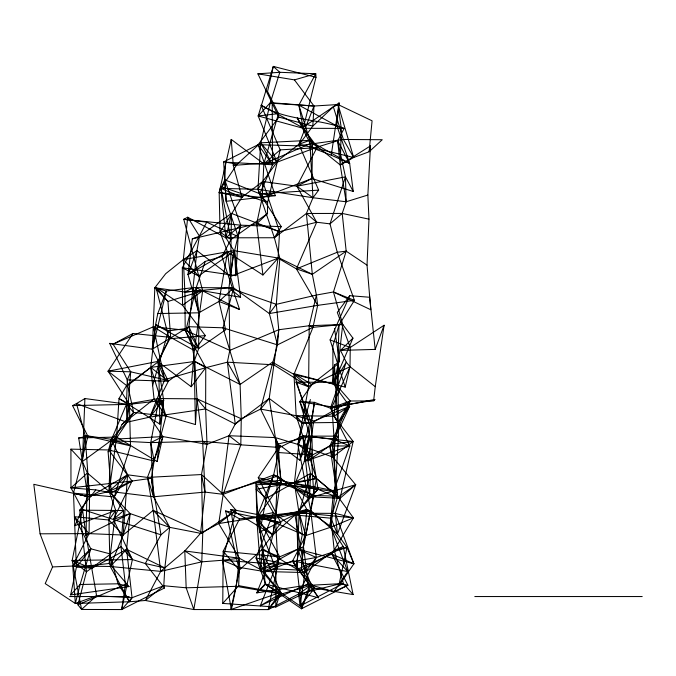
<?xml version="1.0" encoding="UTF-8"?>
<svg xmlns="http://www.w3.org/2000/svg" width="676" height="676" viewBox="0 0 676 676"><rect width="100%" height="100%" fill="white"/><g stroke="black" fill="none" stroke-linecap="round" stroke-linejoin="round"><path stroke-width="1.01" d="M156.055 287.672L182.52 305.248L205.343 335.609L169.118 338.828L156.055 287.672L167.935 301.471L170.673 337.392L169.118 338.828L158.615 361.525L126.581 385.54L108.084 371.183L157.685 361.449L191.198 386.731L194.325 350.557L170.673 337.392L132.978 333.488L108.084 371.183L129.437 404.358L130.468 445.873L114.252 496.928L108.878 519.996L109.681 553.779L109.267 563.454L128.998 586.574L70.65 594.922L76.38 567.308L73.49 493.15L87.914 436.324L72.577 405.617L76.506 403.572L126.767 422.255L149.844 417.109L168.375 381.222L152.328 349.188L154.829 287.739L184.878 292.04L228.936 287.773L276.315 304.327L316.402 295.049L333.445 291.973L370.778 309.76L367.034 265.144L368.969 219.151L342.208 213.43L306.397 213.481L312.329 274.338L316.402 295.049L317.661 305.349L312.988 327.328L293.984 374.42L296.147 415.689L302.755 435.919L310.487 473.513L337.713 496.37L353.438 517.892L331.815 554.092L347.937 585.239L340.408 583.684L311.112 585.23L281.334 594.035L260.606 569.572L239.355 558.241L218.703 523.554L223.19 494.325L201.499 474.544L147.469 477.417L127.595 474.814L89.545 496.978L33.8 484.303L40.078 533.812L52.576 566.936L45.207 583.599L75.332 603.474L129.522 601.758L145.391 600.482L193.826 609.549L201.786 561.849L202.766 532.646L201.499 474.544L207 444.343L205.639 408.963L205.757 367.685L185.207 330.209L184.878 292.04L183.34 259.592L187.7 217.224L225.885 237.8L274.363 237.749L306.397 213.481L312.963 197.738L318.658 190.133L298.885 144.301L314.002 106.022L294.432 79.886L257.886 73.811L278.918 117.117L312.802 126.116L333.361 106.816L338.017 104.535L372.079 120.81L369.13 151.754L353.683 157.5L340.248 164.978L309.785 140.355L298.86 105.126L315.768 73.743L279.813 72.298L257.886 73.811M164.479 587.993L145.315 563.53L160.981 534.809L151.382 478.304L132.065 481.025L111.286 492.736L95.848 489.906L79.734 510.169L86.469 571.778L77.943 604.809L81.568 609.448L121.68 609.558L164.479 587.993L163.786 585.746L164.817 567.908L169.71 527.348L153.562 496.775L151.382 478.304L154.128 461.083L108.642 449.962L70.921 449.143L82.413 461.522L87.39 473.031L108.929 491.334L153.562 496.775L205.031 492.094L223.19 494.325L273.636 474.958L277.582 476.132L308.307 498.068L355.686 484.751L337.493 497.519L318.058 489.289L280.633 480.374L255.95 482.698L256.973 520.528L306.879 509.543L310.402 510.667L239.558 518.881L223.173 551.286L222.776 603.423L275.791 607.04L275.96 568.964L256.973 520.528L257.733 516.751L281.495 483.365L276.526 444.369L280.067 445.408L299.814 460.195L309.524 423.81L299.857 401.603L331.958 406.952L373.676 400.369L375.256 386.672L350.016 366.713L311.957 384.61L299.857 401.603L310.014 436.468L313.892 495.44L303.473 546.723L308.231 583.777L314.686 588.179L353.109 594.584L343.374 583.506L300.136 605.975L280.312 592.48L263.775 571.448L272.91 534.843L294.998 515.011L318.058 489.289L312.481 454.94L311.433 423.193L295.97 382.143L334.003 382.371L350.219 400.995L329.846 445.983L337.493 497.519L330.902 518.188L337.501 534.04L355.686 484.751L332.795 457.069L338.118 422.458L338.296 363.756L342.74 324.438L333.445 291.973L346.18 251.159L342.208 213.43L346.137 201.761L345.453 176.875L337.679 140.769L344.168 128.415C317.306 118.106 286.159 120.97 261.113 105.219L280.194 149.878L267.586 202.47L267.459 213.599L256.66 223.79L192.305 238.865L188.046 274.532L198.795 312.811L198.693 348.537L194.13 361.457L195.465 424.545L166.026 416.07L133.628 412.453L126.513 404.147L84.897 398.544L76.506 403.572L85.125 435.547L89.545 496.978L89.071 533.617L72.788 566.023L75.332 603.474L96.575 595.725L132.031 597.719L163.786 585.746L186.17 587.799L236.262 586.337L281.334 594.035L268.22 609.6L193.826 609.549L186.17 587.799L184.793 550.948L200.569 533.313L218.703 523.554L236.017 510.295L275.436 518.12L310.681 510.481L337.501 534.04L346.999 547.399L353.878 563.801L340.408 583.684L298.581 594.052L268.22 609.6L277.904 564.316L275.436 518.12L277.582 476.132L275.377 437.6L269.209 398.477L278.765 329.744L276.315 304.327L279.83 258.3L274.363 237.749L257.97 189.297L260.716 142.822L270.366 102.642L279.813 72.298L273.298 66.4L258.19 115.968L276.983 162.223L262.744 181.489L257.97 189.297L259.77 193.733L281.275 226.637L274.363 237.749L279.56 231.648L316.664 222.235L330.015 223.866L342.208 213.43M316.402 295.049L309.194 325.739L308.602 386.731L297.871 444.402L310.681 510.481L316.267 557.497L298.581 594.052L300.136 605.975L314.686 588.179L301.251 570.181L306.879 509.543L294.128 485.807L304.327 461.471L310.014 436.468L334.105 439.29L349.796 445.966L333.623 491.477L330.049 525.97L343.222 546.487L353.109 594.584M368.716 297.186L349.729 295.674L337.299 312.405L350.252 347.464L350.016 366.713L345.183 387.111L294.094 373.718L309.524 423.81M223.19 494.325L240.808 444.842L241.264 418.74L240.098 384.45L223.012 327.792L233.617 287.875L230.558 276.399L227.525 251.971L220.063 232.155L219.176 192.567L231.226 139.417L263.834 163.845L276.983 162.223L317.272 147.064L337.679 140.769L349.661 163.457L353.244 191.477L311.932 178.54L262.229 197.561L219.176 192.567L220.739 186.525L267.586 202.47L262.229 197.561L262.744 181.489L296.891 186.221L345.453 176.875L353.244 191.477M126.581 385.54L119.018 398.553L129.437 404.358L126.767 422.255L111.379 439.299L111.067 440.541L108.929 491.334L130.122 513.583L126.598 549.351L132.031 597.719L121.68 609.558L125.398 584.486L120.962 546.487L123.632 510.524L111.286 492.736L108.118 451.813L108.642 449.962L133.628 412.453L127.747 385.438L127.308 379.895L109.673 343.374L113.053 344.202L153.393 326.787L164.69 379.692L149.844 417.109L162.891 436.586L147.469 477.417L153.182 510.38L169.71 527.348L130.122 513.583L86.004 535.367L87.39 473.031L70.972 487.869L82.514 509.535L86.004 535.367L96.575 595.725L81.568 609.448L72.155 560.455L82.514 509.535L160.981 534.809L169.71 527.348L200.569 533.313L202.766 532.646L236.017 510.295L221.762 493.142L229.046 435.724L235.248 424.046L241.264 418.74L260.564 409.098L269.209 398.477L301.978 422.897L311.433 423.193L350.219 400.995L373.743 400.944L374.842 399.448L330.446 408.203L314.475 402.338L299.857 401.603M72.577 405.617L129.437 404.358L163.643 400.276L159.899 424.148L119.018 398.553L116.618 437.076L109.14 491.486L115.731 510.422L74.985 525.674L87.888 496.505L78.686 437.938L116.618 437.076L157.153 461.573L163.643 400.276L157.685 361.449L170.673 337.392L153.393 326.787L185.207 330.209L194.325 350.557L202.665 290.773L183.771 219.303L187.7 217.224L199.479 236.22L196.927 250.652L188.934 326.719L194.789 361.449L168.375 381.222L164.69 379.692L130.705 371.808L127.308 379.895L126.513 404.147L126.767 422.255L130.705 371.808L113.053 344.202L132.978 333.488M311.433 423.193L314.475 402.338L304.327 461.471L349.796 445.966L330.446 408.203L350.219 400.995L338.118 422.458L333.978 416.239L337.138 384.965L339.039 324.953L354.427 300.355L337.256 252.258L330.015 223.866L345.453 176.875M241.264 418.74L197.003 398.84L159.029 398.553L126.513 404.147L111.067 440.541L82.413 461.522L84.897 398.544M222.776 603.423L238.653 585.669L239.262 570.062L225.581 510.963L280.87 522.81L261.747 549.74L239.262 570.062L223.173 551.286L279.687 556.83L303.473 546.723L301.251 570.181L304.918 572.572L300.136 605.975M256.348 484.726C256.288 514.081 262.364 542.955 265.153 572.09L256.795 592.894L309.912 584.715L333.927 591.703L347.937 585.239L301.488 608.746L265.102 583.971L262.66 548.768L297.17 569.361L301.488 608.746L311.112 585.23L297.786 549.199L296.544 513.194L309.633 496.792L310.487 473.513L266.243 498.364L259.795 532.096L299.037 512.585L353.438 517.892L330.877 527.153L305.772 535.595L302.392 534.293L273.408 512.594L256.348 484.726L294.39 483.289L316.444 478.464L340.053 498.28L335.237 513.38L337.501 534.04M275.301 195.685L226.147 201.296L224.77 179.833L225.683 162.155L223.655 161.919L226.147 201.296L238.172 236.617L235.856 275.656L182.317 267.738L182.52 305.248L202.665 290.773L240.58 297.229L234.53 250.99L240.69 225.176L224.77 179.833L259.77 193.733L275.301 195.685L258.164 144.689L278.918 117.117M367.862 195.043L370.465 145.898L340.248 164.978L346.137 201.761L367.862 195.043L368.969 219.151M127.747 385.438L150.756 367.414L194.789 361.449L240.098 384.45L272.453 362.243L293.984 374.42L337.138 384.965L338.296 363.756L308.602 386.731L295.97 382.143M195.465 424.545L197.003 398.84L194.789 361.449L205.757 367.685L227.373 362.184L273.721 364.795L308.602 386.731L293.984 374.42M333.927 591.703L347.717 571.575L330.877 527.153L334.95 494.131L338.49 436.147L334.443 364.989L339.605 361.804L334.476 328.595M334.443 364.989L332.888 383.131L349.661 406.327L332.161 444.107L308.29 460.778L302.645 436.13L299.603 436.941L294.39 483.289L302.392 534.293L295.792 566.184L318.641 597.787L265.736 584.148L256.043 557.962L273.408 512.594L258.316 515.703L265.153 572.09L292.649 560.869L347.717 571.575L331.815 554.092L297.17 569.361L292.649 560.869L305.772 535.595L316.444 478.464L302.645 436.13L338.49 436.147L332.161 444.107L337.713 496.37M218.703 523.554L256.652 517.529L296.544 513.194L335.237 513.38L353.878 563.801L297.786 549.199L297.17 569.361L299.037 512.585L310.487 473.513L316.444 478.464L256.12 489.221L266.243 498.364L273.636 474.958L279.644 447.453L260.564 409.098L277.447 344.887L278.765 329.744L309.194 325.739L342.74 324.438L352.948 338.127L334.003 382.371L338.296 363.756M262.66 548.768L260.606 569.572L277.904 564.316L316.267 557.497L346.999 547.399L339.175 583.971L343.374 583.506L334.214 550.332L330.902 518.188L294.998 515.011L304.918 572.572L263.775 571.448L239.98 567.519L222.472 560.252L201.786 561.849L160.685 571.372L110.256 566.471L72.788 566.023L52.576 566.936M261.113 105.219L302.535 127.587L339.073 102.913L336.766 125.449L349.661 163.457L331.24 155.159L312.498 147.959L280.194 149.878L263.834 163.845L262.229 197.561L256.66 223.79L262.922 275.005L227.525 251.971L188.046 274.532L196.927 250.652L230.558 276.399L278.089 258.181L279.83 258.3L312.329 274.338L346.18 251.159L367.034 265.144M82.413 461.522L85.125 435.547L111.379 439.299L130.468 445.873L85.125 435.547M200.569 533.313L205.031 492.094L202.656 441.284L197.003 398.84L205.639 408.963L235.248 424.046L269.209 398.477M330.902 518.188L330.049 525.97L306.879 509.543L294.998 515.011L310.681 510.481L296.544 513.194L299.037 512.585L305.772 535.595L258.316 515.703M163.786 585.746L145.391 600.482L160.685 571.372L184.793 550.948L239.355 558.241L236.262 586.337L231.369 609.6L230.871 609.549L239.98 567.519L230.812 509.501L236.017 510.295L222.472 560.252L231.369 609.6M342.74 324.438L312.988 327.328L277.447 344.887L269.344 313.537L233.617 287.875L193.319 287.596L166.321 291.043L157.787 313.554L155.598 324.607L150.756 367.414L154.043 398.975L166.026 416.07L154.128 461.083L150.748 442.611L159.029 398.553L166.026 416.07L150.756 367.414L168.375 381.222L127.308 379.895M188.046 274.532L205.276 261.401L221.872 256.491L227.525 251.971L218.973 301.437L225.674 329.736L198.693 348.537L186.365 328.468L168.51 330.877L155.598 324.607L152.328 349.188L109.673 343.374M308.29 460.778L313.63 421.14L349.661 406.327L337.958 423.666M132.031 597.719L129.522 601.758L110.256 566.471L123.159 535.046L127.595 474.814L111.379 439.299L162.891 436.586L207 444.343L229.046 435.724L275.377 437.6L278.74 452.557L280.633 480.374L272.91 534.843L230.812 509.501M375.256 386.672L384.078 325.249L350.252 347.464L340.518 350.388L346.239 362.125L350.016 366.713L331.958 406.952L330.446 408.203L346.239 362.125L334.003 382.371M331.24 155.159L339.073 102.913M333.445 291.973L354.427 300.355L317.661 305.349L269.344 313.537L278.089 258.181L279.56 231.648L262.744 181.489L241.949 197.257L220.063 232.155L230.972 239.498L267.459 213.599M235.248 424.046L227.373 362.184L229.806 350.379L228.936 287.773L233.904 250.627L225.885 237.8L220.866 188.401L224.77 179.833M121.68 609.558L132.361 559.559L113.424 519.405L132.065 481.025L108.642 449.962L111.067 440.541L150.748 442.611L202.656 441.284L240.808 444.842L279.644 447.453L302.755 435.919L353.176 441.487L340.053 498.28L309.633 496.792L273.636 474.958L256.652 517.529L260.606 569.572L297.786 549.199L316.267 557.497L304.918 572.572L334.214 550.332L343.222 546.487L301.251 570.181L275.96 568.964L263.775 571.448L277.904 564.316L222.472 560.252L239.355 558.241M370.465 145.898L369.13 151.754L382.244 139.721L343.383 139.467L298.175 145.855L258.164 144.689L223.655 161.919M157.153 461.573L162.891 436.586L150.748 442.611L153.562 496.775L147.469 477.417M186.365 328.468L196.192 287.646L205.276 261.401M294.432 79.886L315.768 73.743L315.988 77.309L303.203 128.296L317.272 147.064L296.891 186.221L316.664 222.235L296.426 268.896L317.661 305.349M75.332 603.474L80.123 584.478L90.812 548.802L74.419 516.734L108.878 519.996L123.159 535.046L153.182 510.38L202.766 532.646M299.603 436.941L310.394 399.533M152.565 385.751L168.51 330.877M315.988 77.309L273.298 66.4L267.544 91.471L278.537 113.619L263.834 163.845L312.591 142.628L349.661 163.457M339.039 324.953L332.896 345.901L332.888 383.131L337.138 384.965M275.96 568.964L279.687 556.83L257.733 516.751L280.87 522.81L258.249 477.662L280.067 445.408M230.871 609.549L280.312 592.48L275.791 607.04L314.686 588.179M301.488 608.746L309.912 584.715L292.649 560.869L295.792 566.184L256.043 557.962L265.153 572.09M352.948 338.127L340.518 350.388L375.18 349.399L384.078 325.249M260.336 605.755L279.687 556.83L261.747 549.74L281.208 593.266L260.336 605.755L308.231 583.777M299.814 460.195L310.014 436.468L276.526 444.369M345.183 387.111L330.108 339.91L349.729 295.674M108.118 451.813L122.018 424.452L133.628 412.453M281.275 226.637L240.69 225.176L238.172 236.617L206.755 222.184L182.317 267.738L198.49 275.96L234.53 250.99L233.904 250.627L183.34 259.592L165.679 273.712L154.829 287.739L167.935 301.471L202.665 290.773L184.878 292.04L193.319 287.596L198.795 312.811L157.787 313.554M87.39 473.031L89.545 496.978L73.49 493.15L114.252 496.928L127.595 474.814L108.929 491.334L132.065 481.025L70.972 487.869L70.921 449.143M231.226 139.417L233.279 165.4L241.949 197.257L220.866 188.401L237.2 164.116L260.716 142.822L309.785 140.355L317.272 147.064L312.591 142.628L297.305 118.021L312.498 147.959L312.591 142.628L311.932 178.54L296.891 186.221L312.963 197.738L346.137 201.761M268.22 609.6L280.312 592.48M108.878 519.996L115.731 510.422L109.267 563.454L76.38 567.308L90.812 548.802L109.681 553.779L118.046 583.802L129.522 601.758M194.325 350.557L205.343 335.609M269.344 313.537L276.315 304.327M191.198 386.731L205.757 367.685L164.69 379.692L157.685 361.449L158.615 361.525L159.899 424.148M163.643 400.276L149.844 417.109L205.639 408.963M262.922 275.005L278.089 258.181L296.426 268.896L312.329 274.338M70.65 594.922L80.123 584.478L118.046 583.802L128.998 586.574M297.305 118.021L303.203 128.296L298.86 105.126L341.295 128.432L344.168 128.415L303.203 128.296L258.19 115.968L270.366 102.642L314.002 106.022L338.017 104.535L353.683 157.5L298.885 144.301L272.572 164.758L259.77 193.733L318.658 190.133M265.736 584.148L256.795 592.894L265.102 583.971L281.334 594.035M90.812 548.802L72.788 566.023L91.75 568.355L126.598 549.351L164.817 567.908L145.315 563.53L132.361 559.559L72.155 560.455L86.469 571.778L120.962 546.487L132.361 559.559L126.598 549.351L110.256 566.471L109.681 553.779M220.739 186.525L230.972 239.498L221.872 256.491L239.574 309.49L196.192 287.646L198.795 312.811L218.973 301.437L233.617 287.875L228.936 287.773L240.58 297.229M340.053 498.28L355.686 484.751M304.327 461.471L312.481 454.94L329.846 445.983L349.796 445.966M122.018 424.452L154.043 398.975M373.676 400.369L374.842 399.448M279.644 447.453L275.377 437.6L297.871 444.402L332.795 457.069L353.176 441.487L333.978 416.239L296.147 415.689L260.564 409.098M298.581 594.052L311.112 585.23M196.927 250.652L183.34 259.592L198.49 275.96M333.978 416.239L349.661 406.327M86.004 535.367L89.071 533.617L123.159 535.046L130.122 513.583L113.424 519.405L123.632 510.524L79.734 510.169L82.514 509.535M77.943 604.809L125.398 584.486M278.765 329.744L229.806 350.379L185.207 330.209L188.934 326.719L223.012 327.792L277.447 344.887M296.426 268.896L337.256 252.258L346.18 251.159M192.305 238.865L199.479 236.22L231.437 213.422L279.56 231.648L256.66 223.79M221.762 493.142L277.582 476.132L280.633 480.374M334.214 550.332L346.999 547.399M78.686 437.938L87.914 436.324M332.161 444.107L353.176 441.487M258.19 115.968L278.537 113.619M338.118 422.458L301.978 422.897L296.147 415.689L313.63 421.14M40.078 533.812L89.071 533.617L74.419 516.734M69.662 596.545L129.201 596.545M474.805 596.545L642.2 596.545M220.866 188.401L257.97 189.297L312.963 197.738L309.785 140.355L298.885 144.301L298.175 145.855L312.802 126.116L314.002 106.022L272.191 103.251L270.366 102.642M331.958 406.952L334.105 439.29L335.288 496.159L313.892 495.44L281.495 483.365L255.95 482.698L294.128 485.807L333.623 491.477L337.493 497.519M108.084 371.183L130.705 371.808M278.74 452.557L312.481 454.94L297.871 444.402L302.755 435.919L309.633 496.792L308.307 498.068L318.058 489.289L294.128 485.807L313.892 495.44M70.972 487.869L95.848 489.906M206.755 222.184L183.771 219.303L240.69 225.176L225.885 237.8L231.437 213.422L230.558 276.399L233.904 250.627L279.83 258.3M238.653 585.669L281.208 593.266M294.39 483.289L331.772 490.125L334.95 494.131M219.176 192.567L241.949 197.257M73.49 493.15L87.888 496.505L109.14 491.486L114.252 496.928M258.249 477.662L281.495 483.365M335.237 513.38L353.438 517.892M154.829 287.739L166.321 291.043L152.328 349.188L188.934 326.719L198.693 348.537L155.598 324.607M330.108 339.91L350.252 347.464M218.973 301.437L239.574 309.49M72.155 560.455L91.75 568.355M309.194 325.739L312.988 327.328M331.815 554.092L353.878 563.801M225.581 510.963L239.558 518.881M294.094 373.718L311.957 384.61M184.793 550.948L201.786 561.849M202.656 441.284L207 444.343M223.012 327.792L225.674 329.736M229.046 435.724L240.808 444.842M306.397 213.481L316.664 222.235M256.973 520.528L272.91 534.843L275.436 518.12L256.652 517.529L259.795 532.096M258.164 144.689L272.572 164.758L225.683 162.155L237.2 164.116L233.279 165.4L276.983 162.223L260.716 142.822L272.572 164.758L272.191 103.251M309.912 584.715L318.641 597.787M353.683 157.5L343.383 139.467L333.361 106.816M227.373 362.184L240.098 384.45M272.453 362.243L273.721 364.795M333.623 491.477L335.288 496.159M329.846 445.983L332.795 457.069M201.499 474.544L205.031 492.094M338.017 104.535L341.295 128.432L340.248 164.978L337.679 140.769M153.182 510.38L160.685 571.372M369.426 294.82L375.18 349.399M234.53 250.99L235.856 275.656"/></g></svg>
